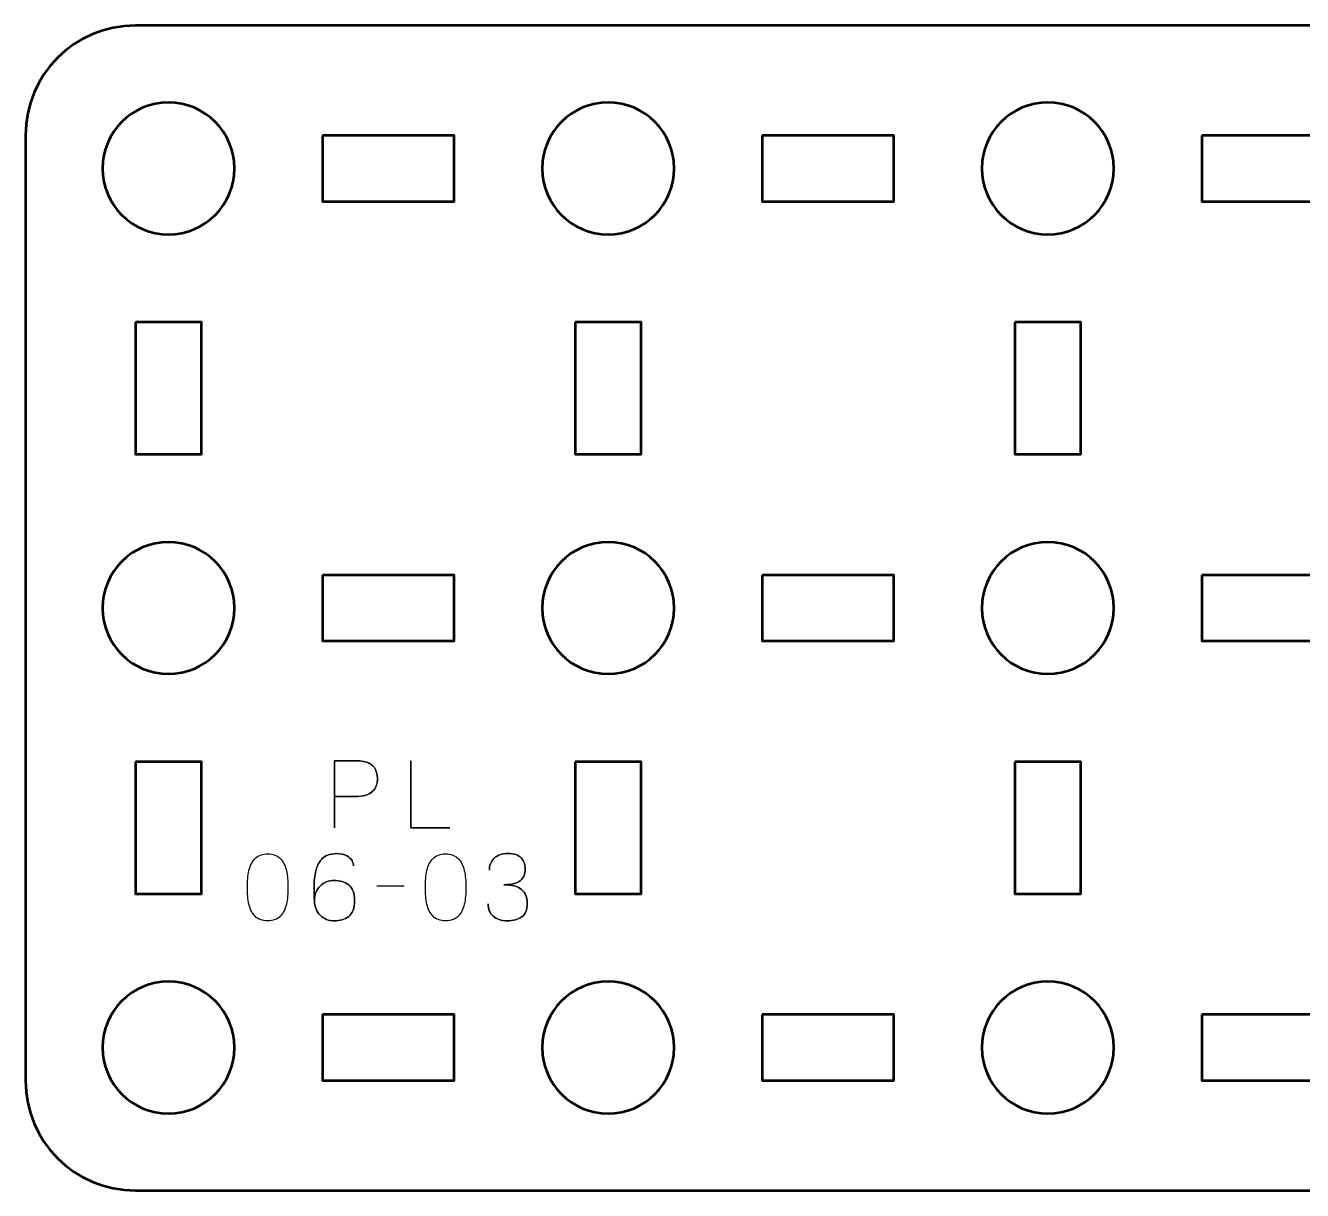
# Model space of a CAD drawing. Header units: centimetres. Extents: x -64.7 to 31.2, y -38.5 to 7.
# Drawn here: x -64.73 to -58.92, y -23.13 to -17.83 of the extents above; entities that cross this region are included whole.
import ezdxf

# ---------------------------------------------------------------- set-up
doc = ezdxf.new("R2010")
doc.units = ezdxf.units.CM
doc.header["$MEASUREMENT"] = 0
doc.layers.add('Layer 1', color=7, linetype='Continuous')

msp = doc.modelspace()

# ---------------------------------------------------------------- linework, layer by layer
at = {"layer": 'Layer 1', "lineweight": 53}
for points, knots in [([(-64.22699, -17.82848), (-64.22699, -17.82848), (-53.92701, -17.82848), (-53.92701, -17.82848), (-53.92701, -17.82848), (-53.65001, -17.82848), (-53.42705, -18.05157), (-53.42705, -18.32857), (-53.42705, -18.32857), (-53.42705, -18.32857), (-53.42705, -22.62844), (-53.42705, -22.62844), (-53.42705, -22.62844), (-53.42705, -22.90558), (-53.65001, -23.12854), (-53.92701, -23.12854), (-53.92701, -23.12854), (-53.92701, -23.12854), (-64.22699, -23.12854), (-64.22699, -23.12854), (-64.22699, -23.12854), (-64.50399, -23.12854), (-64.72709, -22.90558), (-64.72709, -22.62844), (-64.72709, -22.62844), (-64.72709, -22.62844), (-64.72709, -18.32857), (-64.72709, -18.32857), (-64.72709, -18.32857), (-64.72709, -18.05157), (-64.50399, -17.82848), (-64.22699, -17.82848)], [0, 0, 0, 0, 0.125, 0.125, 0.125, 0.125, 0.25, 0.25, 0.25, 0.25, 0.375, 0.375, 0.375, 0.375, 0.5, 0.5, 0.5, 0.5, 0.625, 0.625, 0.625, 0.625, 0.75, 0.75, 0.75, 0.75, 0.875, 0.875, 0.875, 0.875, 1, 1, 1, 1]), ([(-63.77706, -18.47851), (-63.77706, -18.64428), (-63.91129, -18.77851), (-64.07706, -18.77851), (-64.07706, -18.77851), (-64.24272, -18.77851), (-64.37706, -18.64428), (-64.37706, -18.47851), (-64.37706, -18.47851), (-64.37706, -18.31284), (-64.24272, -18.1785), (-64.07706, -18.1785), (-64.07706, -18.1785), (-63.91129, -18.1785), (-63.77706, -18.31284), (-63.77706, -18.47851)], [0, 0, 0, 0, 0.25, 0.25, 0.25, 0.25, 0.5, 0.5, 0.5, 0.5, 0.75, 0.75, 0.75, 0.75, 1, 1, 1, 1]), ([(-61.77698, -18.47851), (-61.77698, -18.64428), (-61.91136, -18.77851), (-62.07699, -18.77851), (-62.07699, -18.77851), (-62.24276, -18.77851), (-62.37699, -18.64428), (-62.37699, -18.47851), (-62.37699, -18.47851), (-62.37699, -18.31284), (-62.24276, -18.1785), (-62.07699, -18.1785), (-62.07699, -18.1785), (-61.91136, -18.1785), (-61.77698, -18.31284), (-61.77698, -18.47851)], [0, 0, 0, 0, 0.25, 0.25, 0.25, 0.25, 0.5, 0.5, 0.5, 0.5, 0.75, 0.75, 0.75, 0.75, 1, 1, 1, 1]), ([(-59.77705, -18.47851), (-59.77705, -18.64428), (-59.91139, -18.77851), (-60.07705, -18.77851), (-60.07705, -18.77851), (-60.24268, -18.77851), (-60.37706, -18.64428), (-60.37706, -18.47851), (-60.37706, -18.47851), (-60.37706, -18.31284), (-60.24268, -18.1785), (-60.07705, -18.1785), (-60.07705, -18.1785), (-59.91139, -18.1785), (-59.77705, -18.31284), (-59.77705, -18.47851)], [0, 0, 0, 0, 0.25, 0.25, 0.25, 0.25, 0.5, 0.5, 0.5, 0.5, 0.75, 0.75, 0.75, 0.75, 1, 1, 1, 1]), ([(-63.37704, -18.32857), (-63.37704, -18.32857), (-62.77704, -18.32857), (-62.77704, -18.32857), (-62.77704, -18.32857), (-62.77704, -18.32857), (-62.77704, -18.62858), (-62.77704, -18.62858), (-62.77704, -18.62858), (-62.77704, -18.62858), (-63.37704, -18.62858), (-63.37704, -18.62858), (-63.37704, -18.62858), (-63.37704, -18.62858), (-63.37704, -18.32857), (-63.37704, -18.32857)], [0, 0, 0, 0, 0.25, 0.25, 0.25, 0.25, 0.5, 0.5, 0.5, 0.5, 0.75, 0.75, 0.75, 0.75, 1, 1, 1, 1]), ([(-61.37708, -18.32857), (-61.37708, -18.32857), (-60.77707, -18.32857), (-60.77707, -18.32857), (-60.77707, -18.32857), (-60.77707, -18.32857), (-60.77707, -18.62858), (-60.77707, -18.62858), (-60.77707, -18.62858), (-60.77707, -18.62858), (-61.37708, -18.62858), (-61.37708, -18.62858), (-61.37708, -18.62858), (-61.37708, -18.62858), (-61.37708, -18.32857), (-61.37708, -18.32857)], [0, 0, 0, 0, 0.25, 0.25, 0.25, 0.25, 0.5, 0.5, 0.5, 0.5, 0.75, 0.75, 0.75, 0.75, 1, 1, 1, 1]), ([(-59.377, -18.32857), (-59.377, -18.32857), (-58.777, -18.32857), (-58.777, -18.32857), (-58.777, -18.32857), (-58.777, -18.32857), (-58.777, -18.62858), (-58.777, -18.62858), (-58.777, -18.62858), (-58.777, -18.62858), (-59.377, -18.62858), (-59.377, -18.62858), (-59.377, -18.62858), (-59.377, -18.62858), (-59.377, -18.32857), (-59.377, -18.32857)], [0, 0, 0, 0, 0.25, 0.25, 0.25, 0.25, 0.5, 0.5, 0.5, 0.5, 0.75, 0.75, 0.75, 0.75, 1, 1, 1, 1]), ([(-64.22699, -19.17852), (-64.22699, -19.17852), (-63.92699, -19.17852), (-63.92699, -19.17852), (-63.92699, -19.17852), (-63.92699, -19.17852), (-63.92699, -19.77853), (-63.92699, -19.77853), (-63.92699, -19.77853), (-63.92699, -19.77853), (-64.22699, -19.77853), (-64.22699, -19.77853), (-64.22699, -19.77853), (-64.22699, -19.77853), (-64.22699, -19.17852), (-64.22699, -19.17852)], [0, 0, 0, 0, 0.25, 0.25, 0.25, 0.25, 0.5, 0.5, 0.5, 0.5, 0.75, 0.75, 0.75, 0.75, 1, 1, 1, 1]), ([(-62.22706, -19.17852), (-62.22706, -19.17852), (-61.92706, -19.17852), (-61.92706, -19.17852), (-61.92706, -19.17852), (-61.92706, -19.17852), (-61.92706, -19.77853), (-61.92706, -19.77853), (-61.92706, -19.77853), (-61.92706, -19.77853), (-62.22706, -19.77853), (-62.22706, -19.77853), (-62.22706, -19.77853), (-62.22706, -19.77853), (-62.22706, -19.17852), (-62.22706, -19.17852)], [0, 0, 0, 0, 0.25, 0.25, 0.25, 0.25, 0.5, 0.5, 0.5, 0.5, 0.75, 0.75, 0.75, 0.75, 1, 1, 1, 1]), ([(-60.22713, -19.17852), (-60.22713, -19.17852), (-59.92712, -19.17852), (-59.92712, -19.17852), (-59.92712, -19.17852), (-59.92712, -19.17852), (-59.92712, -19.77853), (-59.92712, -19.77853), (-59.92712, -19.77853), (-59.92712, -19.77853), (-60.22713, -19.77853), (-60.22713, -19.77853), (-60.22713, -19.77853), (-60.22713, -19.77853), (-60.22713, -19.17852), (-60.22713, -19.17852)], [0, 0, 0, 0, 0.25, 0.25, 0.25, 0.25, 0.5, 0.5, 0.5, 0.5, 0.75, 0.75, 0.75, 0.75, 1, 1, 1, 1]), ([(-63.77706, -20.47858), (-63.77706, -20.64421), (-63.91129, -20.77858), (-64.07706, -20.77858), (-64.07706, -20.77858), (-64.24272, -20.77858), (-64.37706, -20.64421), (-64.37706, -20.47858), (-64.37706, -20.47858), (-64.37706, -20.31281), (-64.24272, -20.17858), (-64.07706, -20.17858), (-64.07706, -20.17858), (-63.91129, -20.17858), (-63.77706, -20.31281), (-63.77706, -20.47858)], [0, 0, 0, 0, 0.25, 0.25, 0.25, 0.25, 0.5, 0.5, 0.5, 0.5, 0.75, 0.75, 0.75, 0.75, 1, 1, 1, 1]), ([(-61.77698, -20.47858), (-61.77698, -20.64421), (-61.91136, -20.77858), (-62.07699, -20.77858), (-62.07699, -20.77858), (-62.24276, -20.77858), (-62.37699, -20.64421), (-62.37699, -20.47858), (-62.37699, -20.47858), (-62.37699, -20.31281), (-62.24276, -20.17858), (-62.07699, -20.17858), (-62.07699, -20.17858), (-61.91136, -20.17858), (-61.77698, -20.31281), (-61.77698, -20.47858)], [0, 0, 0, 0, 0.25, 0.25, 0.25, 0.25, 0.5, 0.5, 0.5, 0.5, 0.75, 0.75, 0.75, 0.75, 1, 1, 1, 1]), ([(-59.77705, -20.47858), (-59.77705, -20.64421), (-59.91139, -20.77858), (-60.07705, -20.77858), (-60.07705, -20.77858), (-60.24268, -20.77858), (-60.37706, -20.64421), (-60.37706, -20.47858), (-60.37706, -20.47858), (-60.37706, -20.31281), (-60.24268, -20.17858), (-60.07705, -20.17858), (-60.07705, -20.17858), (-59.91139, -20.17858), (-59.77705, -20.31281), (-59.77705, -20.47858)], [0, 0, 0, 0, 0.25, 0.25, 0.25, 0.25, 0.5, 0.5, 0.5, 0.5, 0.75, 0.75, 0.75, 0.75, 1, 1, 1, 1]), ([(-63.37704, -20.32851), (-63.37704, -20.32851), (-62.77704, -20.32851), (-62.77704, -20.32851), (-62.77704, -20.32851), (-62.77704, -20.32851), (-62.77704, -20.62851), (-62.77704, -20.62851), (-62.77704, -20.62851), (-62.77704, -20.62851), (-63.37704, -20.62851), (-63.37704, -20.62851), (-63.37704, -20.62851), (-63.37704, -20.62851), (-63.37704, -20.32851), (-63.37704, -20.32851)], [0, 0, 0, 0, 0.25, 0.25, 0.25, 0.25, 0.5, 0.5, 0.5, 0.5, 0.75, 0.75, 0.75, 0.75, 1, 1, 1, 1]), ([(-61.37708, -20.32851), (-61.37708, -20.32851), (-60.77707, -20.32851), (-60.77707, -20.32851), (-60.77707, -20.32851), (-60.77707, -20.32851), (-60.77707, -20.62851), (-60.77707, -20.62851), (-60.77707, -20.62851), (-60.77707, -20.62851), (-61.37708, -20.62851), (-61.37708, -20.62851), (-61.37708, -20.62851), (-61.37708, -20.62851), (-61.37708, -20.32851), (-61.37708, -20.32851)], [0, 0, 0, 0, 0.25, 0.25, 0.25, 0.25, 0.5, 0.5, 0.5, 0.5, 0.75, 0.75, 0.75, 0.75, 1, 1, 1, 1]), ([(-59.377, -20.32851), (-59.377, -20.32851), (-58.777, -20.32851), (-58.777, -20.32851), (-58.777, -20.32851), (-58.777, -20.32851), (-58.777, -20.62851), (-58.777, -20.62851), (-58.777, -20.62851), (-58.777, -20.62851), (-59.377, -20.62851), (-59.377, -20.62851), (-59.377, -20.62851), (-59.377, -20.62851), (-59.377, -20.32851), (-59.377, -20.32851)], [0, 0, 0, 0, 0.25, 0.25, 0.25, 0.25, 0.5, 0.5, 0.5, 0.5, 0.75, 0.75, 0.75, 0.75, 1, 1, 1, 1]), ([(-64.22699, -21.17849), (-64.22699, -21.17849), (-63.92699, -21.17849), (-63.92699, -21.17849), (-63.92699, -21.17849), (-63.92699, -21.17849), (-63.92699, -21.77849), (-63.92699, -21.77849), (-63.92699, -21.77849), (-63.92699, -21.77849), (-64.22699, -21.77849), (-64.22699, -21.77849), (-64.22699, -21.77849), (-64.22699, -21.77849), (-64.22699, -21.17849), (-64.22699, -21.17849)], [0, 0, 0, 0, 0.25, 0.25, 0.25, 0.25, 0.5, 0.5, 0.5, 0.5, 0.75, 0.75, 0.75, 0.75, 1, 1, 1, 1]), ([(-62.22706, -21.17849), (-62.22706, -21.17849), (-61.92706, -21.17849), (-61.92706, -21.17849), (-61.92706, -21.17849), (-61.92706, -21.17849), (-61.92706, -21.77849), (-61.92706, -21.77849), (-61.92706, -21.77849), (-61.92706, -21.77849), (-62.22706, -21.77849), (-62.22706, -21.77849), (-62.22706, -21.77849), (-62.22706, -21.77849), (-62.22706, -21.17849), (-62.22706, -21.17849)], [0, 0, 0, 0, 0.25, 0.25, 0.25, 0.25, 0.5, 0.5, 0.5, 0.5, 0.75, 0.75, 0.75, 0.75, 1, 1, 1, 1]), ([(-60.22713, -21.17849), (-60.22713, -21.17849), (-59.92712, -21.17849), (-59.92712, -21.17849), (-59.92712, -21.17849), (-59.92712, -21.17849), (-59.92712, -21.77849), (-59.92712, -21.77849), (-59.92712, -21.77849), (-59.92712, -21.77849), (-60.22713, -21.77849), (-60.22713, -21.77849), (-60.22713, -21.77849), (-60.22713, -21.77849), (-60.22713, -21.17849), (-60.22713, -21.17849)], [0, 0, 0, 0, 0.25, 0.25, 0.25, 0.25, 0.5, 0.5, 0.5, 0.5, 0.75, 0.75, 0.75, 0.75, 1, 1, 1, 1]), ([(-63.77706, -22.47851), (-63.77706, -22.64418), (-63.91129, -22.77851), (-64.07706, -22.77851), (-64.07706, -22.77851), (-64.24272, -22.77851), (-64.37706, -22.64418), (-64.37706, -22.47851), (-64.37706, -22.47851), (-64.37706, -22.31288), (-64.24272, -22.17851), (-64.07706, -22.17851), (-64.07706, -22.17851), (-63.91129, -22.17851), (-63.77706, -22.31288), (-63.77706, -22.47851)], [0, 0, 0, 0, 0.25, 0.25, 0.25, 0.25, 0.5, 0.5, 0.5, 0.5, 0.75, 0.75, 0.75, 0.75, 1, 1, 1, 1]), ([(-61.77698, -22.47851), (-61.77698, -22.64418), (-61.91136, -22.77851), (-62.07699, -22.77851), (-62.07699, -22.77851), (-62.24276, -22.77851), (-62.37699, -22.64418), (-62.37699, -22.47851), (-62.37699, -22.47851), (-62.37699, -22.31288), (-62.24276, -22.17851), (-62.07699, -22.17851), (-62.07699, -22.17851), (-61.91136, -22.17851), (-61.77698, -22.31288), (-61.77698, -22.47851)], [0, 0, 0, 0, 0.25, 0.25, 0.25, 0.25, 0.5, 0.5, 0.5, 0.5, 0.75, 0.75, 0.75, 0.75, 1, 1, 1, 1]), ([(-59.77705, -22.47851), (-59.77705, -22.64418), (-59.91139, -22.77851), (-60.07705, -22.77851), (-60.07705, -22.77851), (-60.24268, -22.77851), (-60.37706, -22.64418), (-60.37706, -22.47851), (-60.37706, -22.47851), (-60.37706, -22.31288), (-60.24268, -22.17851), (-60.07705, -22.17851), (-60.07705, -22.17851), (-59.91139, -22.17851), (-59.77705, -22.31288), (-59.77705, -22.47851)], [0, 0, 0, 0, 0.25, 0.25, 0.25, 0.25, 0.5, 0.5, 0.5, 0.5, 0.75, 0.75, 0.75, 0.75, 1, 1, 1, 1]), ([(-63.37704, -22.32844), (-63.37704, -22.32844), (-62.77704, -22.32844), (-62.77704, -22.32844), (-62.77704, -22.32844), (-62.77704, -22.32844), (-62.77704, -22.62844), (-62.77704, -22.62844), (-62.77704, -22.62844), (-62.77704, -22.62844), (-63.37704, -22.62844), (-63.37704, -22.62844), (-63.37704, -22.62844), (-63.37704, -22.62844), (-63.37704, -22.32844), (-63.37704, -22.32844)], [0, 0, 0, 0, 0.25, 0.25, 0.25, 0.25, 0.5, 0.5, 0.5, 0.5, 0.75, 0.75, 0.75, 0.75, 1, 1, 1, 1]), ([(-61.37708, -22.32844), (-61.37708, -22.32844), (-60.77707, -22.32844), (-60.77707, -22.32844), (-60.77707, -22.32844), (-60.77707, -22.32844), (-60.77707, -22.62844), (-60.77707, -22.62844), (-60.77707, -22.62844), (-60.77707, -22.62844), (-61.37708, -22.62844), (-61.37708, -22.62844), (-61.37708, -22.62844), (-61.37708, -22.62844), (-61.37708, -22.32844), (-61.37708, -22.32844)], [0, 0, 0, 0, 0.25, 0.25, 0.25, 0.25, 0.5, 0.5, 0.5, 0.5, 0.75, 0.75, 0.75, 0.75, 1, 1, 1, 1]), ([(-59.377, -22.32844), (-59.377, -22.32844), (-58.777, -22.32844), (-58.777, -22.32844), (-58.777, -22.32844), (-58.777, -22.32844), (-58.777, -22.62844), (-58.777, -22.62844), (-58.777, -22.62844), (-58.777, -22.62844), (-59.377, -22.62844), (-59.377, -22.62844), (-59.377, -22.62844), (-59.377, -22.62844), (-59.377, -22.32844), (-59.377, -22.32844)], [0, 0, 0, 0, 0.25, 0.25, 0.25, 0.25, 0.5, 0.5, 0.5, 0.5, 0.75, 0.75, 0.75, 0.75, 1, 1, 1, 1])]:
    msp.add_open_spline(points, degree=3, knots=knots, dxfattribs=at)
at = {"layer": 'Layer 1', "color": 40, "lineweight": 30}
for points, knots in [([(-63.32162, -21.47849), (-63.32162, -21.47849), (-63.32162, -21.17323), (-63.32162, -21.17323), (-63.32162, -21.17323), (-63.32162, -21.17323), (-63.22433, -21.17323), (-63.22433, -21.17323), (-63.22433, -21.17323), (-63.19871, -21.17352), (-63.17871, -21.17726), (-63.16453, -21.18442), (-63.16453, -21.18442), (-63.15063, -21.19172), (-63.14082, -21.20121), (-63.13518, -21.21306), (-63.13518, -21.21306), (-63.12968, -21.22492), (-63.12664, -21.23776), (-63.12608, -21.25151), (-63.12608, -21.25151), (-63.12541, -21.26559), (-63.12773, -21.27893), (-63.13324, -21.29163), (-63.13324, -21.29163), (-63.13878, -21.30429), (-63.14827, -21.31477), (-63.1615, -21.32292), (-63.1615, -21.32292), (-63.17501, -21.33103), (-63.19321, -21.33516), (-63.21635, -21.33544), (-63.21635, -21.33544), (-63.21635, -21.33544), (-63.32162, -21.33544), (-63.32162, -21.33544), (-63.32162, -21.33544), (-63.32162, -21.33544), (-63.21635, -21.33544), (-63.21635, -21.33544), (-63.21635, -21.33544), (-63.1936, -21.33516), (-63.17557, -21.33103), (-63.16206, -21.32292), (-63.16206, -21.32292), (-63.14869, -21.31477), (-63.13917, -21.30429), (-63.13352, -21.29163), (-63.13352, -21.29163), (-63.12802, -21.27893), (-63.12555, -21.26559), (-63.12608, -21.25151), (-63.12608, -21.25151), (-63.12664, -21.23776), (-63.12968, -21.22492), (-63.13532, -21.21306), (-63.13532, -21.21306), (-63.14111, -21.20121), (-63.15102, -21.19172), (-63.16495, -21.18442), (-63.16495, -21.18442), (-63.17913, -21.17726), (-63.199, -21.17352), (-63.22433, -21.17323), (-63.22433, -21.17323), (-63.22433, -21.17323), (-63.32162, -21.17323), (-63.32162, -21.17323), (-63.32162, -21.17323), (-63.32162, -21.17323), (-63.32162, -21.47849), (-63.32162, -21.47849)], [0, 0, 0, 0, 0.0555556, 0.0555556, 0.0555556, 0.0555556, 0.1111111, 0.1111111, 0.1111111, 0.1111111, 0.1666667, 0.1666667, 0.1666667, 0.1666667, 0.2222222, 0.2222222, 0.2222222, 0.2222222, 0.2777778, 0.2777778, 0.2777778, 0.2777778, 0.3333333, 0.3333333, 0.3333333, 0.3333333, 0.3888889, 0.3888889, 0.3888889, 0.3888889, 0.4444444, 0.4444444, 0.4444444, 0.4444444, 0.5, 0.5, 0.5, 0.5, 0.5555556, 0.5555556, 0.5555556, 0.5555556, 0.6111111, 0.6111111, 0.6111111, 0.6111111, 0.6666667, 0.6666667, 0.6666667, 0.6666667, 0.7222222, 0.7222222, 0.7222222, 0.7222222, 0.7777778, 0.7777778, 0.7777778, 0.7777778, 0.8333333, 0.8333333, 0.8333333, 0.8333333, 0.8888889, 0.8888889, 0.8888889, 0.8888889, 0.9444444, 0.9444444, 0.9444444, 0.9444444, 1, 1, 1, 1]), ([(-62.79701, -21.47849), (-62.79701, -21.47849), (-62.97519, -21.47849), (-62.97519, -21.47849), (-62.97519, -21.47849), (-62.97519, -21.47849), (-62.97519, -21.17323), (-62.97519, -21.17323), (-62.97519, -21.17323), (-62.97519, -21.17323), (-62.97519, -21.47849), (-62.97519, -21.47849), (-62.97519, -21.47849), (-62.97519, -21.47849), (-62.79701, -21.47849), (-62.79701, -21.47849)], [0, 0, 0, 0, 0.25, 0.25, 0.25, 0.25, 0.5, 0.5, 0.5, 0.5, 0.75, 0.75, 0.75, 0.75, 1, 1, 1, 1]), ([(-63.62575, -21.90183), (-63.60123, -21.90154), (-63.58222, -21.89466), (-63.56871, -21.88115), (-63.56871, -21.88115), (-63.55534, -21.86764), (-63.54599, -21.84944), (-63.54073, -21.82644), (-63.54073, -21.82644), (-63.53565, -21.80358), (-63.53315, -21.77793), (-63.53343, -21.74939), (-63.53343, -21.74939), (-63.53315, -21.72131), (-63.53565, -21.69566), (-63.54073, -21.67266), (-63.54073, -21.67266), (-63.54599, -21.64991), (-63.55534, -21.6317), (-63.56871, -21.61795), (-63.56871, -21.61795), (-63.58222, -21.60443), (-63.60123, -21.59741), (-63.62575, -21.59699), (-63.62575, -21.59699), (-63.65045, -21.59741), (-63.66946, -21.60443), (-63.68283, -21.61795), (-63.68283, -21.61795), (-63.69631, -21.6317), (-63.70555, -21.64991), (-63.71067, -21.67266), (-63.71067, -21.67266), (-63.71589, -21.69566), (-63.71836, -21.72131), (-63.71797, -21.74939), (-63.71797, -21.74939), (-63.71836, -21.77793), (-63.71589, -21.80358), (-63.71067, -21.82644), (-63.71067, -21.82644), (-63.70555, -21.84944), (-63.69631, -21.86764), (-63.68283, -21.88115), (-63.68283, -21.88115), (-63.66946, -21.89466), (-63.65045, -21.90154), (-63.62575, -21.90183)], [0, 0, 0, 0, 0.0833333, 0.0833333, 0.0833333, 0.0833333, 0.1666667, 0.1666667, 0.1666667, 0.1666667, 0.25, 0.25, 0.25, 0.25, 0.3333333, 0.3333333, 0.3333333, 0.3333333, 0.4166667, 0.4166667, 0.4166667, 0.4166667, 0.5, 0.5, 0.5, 0.5, 0.5833333, 0.5833333, 0.5833333, 0.5833333, 0.6666667, 0.6666667, 0.6666667, 0.6666667, 0.75, 0.75, 0.75, 0.75, 0.8333333, 0.8333333, 0.8333333, 0.8333333, 0.9166667, 0.9166667, 0.9166667, 0.9166667, 1, 1, 1, 1]), ([(-63.62575, -21.90183), (-63.60123, -21.90154), (-63.58222, -21.89466), (-63.56871, -21.88115), (-63.56871, -21.88115), (-63.55534, -21.86764), (-63.54599, -21.84944), (-63.54073, -21.82644), (-63.54073, -21.82644), (-63.53565, -21.80358), (-63.53315, -21.77793), (-63.53343, -21.74939), (-63.53343, -21.74939), (-63.53315, -21.72131), (-63.53565, -21.69566), (-63.54073, -21.67266), (-63.54073, -21.67266), (-63.54599, -21.64991), (-63.55534, -21.6317), (-63.56871, -21.61795), (-63.56871, -21.61795), (-63.58222, -21.60443), (-63.60123, -21.59741), (-63.62575, -21.59699), (-63.62575, -21.59699), (-63.65045, -21.59741), (-63.66946, -21.60443), (-63.68283, -21.61795), (-63.68283, -21.61795), (-63.69631, -21.6317), (-63.70555, -21.64991), (-63.71067, -21.67266), (-63.71067, -21.67266), (-63.71589, -21.69566), (-63.71836, -21.72131), (-63.71797, -21.74939), (-63.71797, -21.74939), (-63.71836, -21.77793), (-63.71589, -21.80358), (-63.71067, -21.82644), (-63.71067, -21.82644), (-63.70555, -21.84944), (-63.69631, -21.86764), (-63.68283, -21.88115), (-63.68283, -21.88115), (-63.66946, -21.89466), (-63.65045, -21.90154), (-63.62575, -21.90183)], [0, 0, 0, 0, 0.0833333, 0.0833333, 0.0833333, 0.0833333, 0.1666667, 0.1666667, 0.1666667, 0.1666667, 0.25, 0.25, 0.25, 0.25, 0.3333333, 0.3333333, 0.3333333, 0.3333333, 0.4166667, 0.4166667, 0.4166667, 0.4166667, 0.5, 0.5, 0.5, 0.5, 0.5833333, 0.5833333, 0.5833333, 0.5833333, 0.6666667, 0.6666667, 0.6666667, 0.6666667, 0.75, 0.75, 0.75, 0.75, 0.8333333, 0.8333333, 0.8333333, 0.8333333, 0.9166667, 0.9166667, 0.9166667, 0.9166667, 1, 1, 1, 1]), ([(-63.41285, -21.80989), (-63.41243, -21.7822), (-63.40389, -21.76001), (-63.38724, -21.74346), (-63.38724, -21.74346), (-63.37069, -21.72695), (-63.34931, -21.71852), (-63.32314, -21.71813), (-63.32314, -21.71813), (-63.29696, -21.71771), (-63.27491, -21.72445), (-63.25727, -21.73852), (-63.25727, -21.73852), (-63.23978, -21.75257), (-63.23068, -21.77641), (-63.23001, -21.80989), (-63.23001, -21.80989), (-63.23068, -21.84365), (-63.23978, -21.8675), (-63.25727, -21.88158), (-63.25727, -21.88158), (-63.27491, -21.89548), (-63.29696, -21.90221), (-63.32314, -21.90183), (-63.32314, -21.90183), (-63.34931, -21.90154), (-63.37041, -21.89315), (-63.38653, -21.8766), (-63.38653, -21.8766), (-63.40294, -21.86006), (-63.41176, -21.83787), (-63.41285, -21.80989), (-63.41285, -21.80989), (-63.41384, -21.79557), (-63.41437, -21.7767), (-63.41479, -21.75327), (-63.41479, -21.75327), (-63.41535, -21.72999), (-63.41327, -21.70628), (-63.40858, -21.68229), (-63.40858, -21.68229), (-63.40403, -21.6583), (-63.39454, -21.63805), (-63.37994, -21.62151), (-63.37994, -21.62151), (-63.36544, -21.605), (-63.34353, -21.59643), (-63.31418, -21.59576), (-63.31418, -21.59576), (-63.29312, -21.59618), (-63.27685, -21.59946), (-63.26553, -21.60567), (-63.26553, -21.60567), (-63.25424, -21.61202), (-63.24652, -21.61946), (-63.24211, -21.628), (-63.24211, -21.628), (-63.23784, -21.63668), (-63.23537, -21.64469), (-63.23466, -21.65213), (-63.23466, -21.65213), (-63.23537, -21.64469), (-63.23784, -21.63668), (-63.24211, -21.628), (-63.24211, -21.628), (-63.24652, -21.61946), (-63.25424, -21.61202), (-63.26553, -21.60567), (-63.26553, -21.60567), (-63.27685, -21.59946), (-63.29312, -21.59618), (-63.31418, -21.59576), (-63.31418, -21.59576), (-63.34353, -21.59643), (-63.36544, -21.605), (-63.37994, -21.62151), (-63.37994, -21.62151), (-63.39454, -21.63805), (-63.40403, -21.6583), (-63.40858, -21.68229), (-63.40858, -21.68229), (-63.41327, -21.70628), (-63.41535, -21.72999), (-63.41479, -21.75327), (-63.41479, -21.75327), (-63.41437, -21.7767), (-63.41384, -21.79557), (-63.41285, -21.80989), (-63.41285, -21.80989), (-63.41176, -21.83787), (-63.40294, -21.86006), (-63.38653, -21.8766), (-63.38653, -21.8766), (-63.37041, -21.89315), (-63.34931, -21.90154), (-63.32314, -21.90183), (-63.32314, -21.90183), (-63.29696, -21.90221), (-63.27491, -21.89548), (-63.25727, -21.88158), (-63.25727, -21.88158), (-63.23978, -21.8675), (-63.23068, -21.84365), (-63.23001, -21.80989), (-63.23001, -21.80989), (-63.23068, -21.77641), (-63.23978, -21.75257), (-63.25727, -21.73852), (-63.25727, -21.73852), (-63.27491, -21.72445), (-63.29696, -21.71771), (-63.32314, -21.71813), (-63.32314, -21.71813), (-63.34931, -21.71852), (-63.37069, -21.72695), (-63.38724, -21.74346), (-63.38724, -21.74346), (-63.40389, -21.76001), (-63.41243, -21.7822), (-63.41285, -21.80989)], [0, 0, 0, 0, 0.0333333, 0.0333333, 0.0333333, 0.0333333, 0.0666667, 0.0666667, 0.0666667, 0.0666667, 0.1, 0.1, 0.1, 0.1, 0.1333333, 0.1333333, 0.1333333, 0.1333333, 0.1666667, 0.1666667, 0.1666667, 0.1666667, 0.2, 0.2, 0.2, 0.2, 0.2333333, 0.2333333, 0.2333333, 0.2333333, 0.2666667, 0.2666667, 0.2666667, 0.2666667, 0.3, 0.3, 0.3, 0.3, 0.3333333, 0.3333333, 0.3333333, 0.3333333, 0.3666667, 0.3666667, 0.3666667, 0.3666667, 0.4, 0.4, 0.4, 0.4, 0.4333333, 0.4333333, 0.4333333, 0.4333333, 0.4666667, 0.4666667, 0.4666667, 0.4666667, 0.5, 0.5, 0.5, 0.5, 0.5333333, 0.5333333, 0.5333333, 0.5333333, 0.5666667, 0.5666667, 0.5666667, 0.5666667, 0.6, 0.6, 0.6, 0.6, 0.6333333, 0.6333333, 0.6333333, 0.6333333, 0.6666667, 0.6666667, 0.6666667, 0.6666667, 0.7, 0.7, 0.7, 0.7, 0.7333333, 0.7333333, 0.7333333, 0.7333333, 0.7666667, 0.7666667, 0.7666667, 0.7666667, 0.8, 0.8, 0.8, 0.8, 0.8333333, 0.8333333, 0.8333333, 0.8333333, 0.8666667, 0.8666667, 0.8666667, 0.8666667, 0.9, 0.9, 0.9, 0.9, 0.9333333, 0.9333333, 0.9333333, 0.9333333, 0.9666667, 0.9666667, 0.9666667, 0.9666667, 1, 1, 1, 1]), ([(-62.8163, -21.90183), (-62.79178, -21.90154), (-62.77277, -21.89466), (-62.75926, -21.88115), (-62.75926, -21.88115), (-62.74589, -21.86764), (-62.7365, -21.84944), (-62.73128, -21.82644), (-62.73128, -21.82644), (-62.72617, -21.80358), (-62.7237, -21.77793), (-62.72398, -21.74939), (-62.72398, -21.74939), (-62.7237, -21.72131), (-62.72617, -21.69566), (-62.73128, -21.67266), (-62.73128, -21.67266), (-62.7365, -21.64991), (-62.74589, -21.6317), (-62.75926, -21.61795), (-62.75926, -21.61795), (-62.77277, -21.60443), (-62.79178, -21.59741), (-62.8163, -21.59699), (-62.8163, -21.59699), (-62.84096, -21.59741), (-62.85998, -21.60443), (-62.87335, -21.61795), (-62.87335, -21.61795), (-62.88686, -21.6317), (-62.8961, -21.64991), (-62.90118, -21.67266), (-62.90118, -21.67266), (-62.90644, -21.69566), (-62.90891, -21.72131), (-62.90848, -21.74939), (-62.90848, -21.74939), (-62.90891, -21.77793), (-62.90644, -21.80358), (-62.90118, -21.82644), (-62.90118, -21.82644), (-62.8961, -21.84944), (-62.88686, -21.86764), (-62.87335, -21.88115), (-62.87335, -21.88115), (-62.85998, -21.89466), (-62.84096, -21.90154), (-62.8163, -21.90183)], [0, 0, 0, 0, 0.0833333, 0.0833333, 0.0833333, 0.0833333, 0.1666667, 0.1666667, 0.1666667, 0.1666667, 0.25, 0.25, 0.25, 0.25, 0.3333333, 0.3333333, 0.3333333, 0.3333333, 0.4166667, 0.4166667, 0.4166667, 0.4166667, 0.5, 0.5, 0.5, 0.5, 0.5833333, 0.5833333, 0.5833333, 0.5833333, 0.6666667, 0.6666667, 0.6666667, 0.6666667, 0.75, 0.75, 0.75, 0.75, 0.8333333, 0.8333333, 0.8333333, 0.8333333, 0.9166667, 0.9166667, 0.9166667, 0.9166667, 1, 1, 1, 1]), ([(-62.8163, -21.90183), (-62.79178, -21.90154), (-62.77277, -21.89466), (-62.75926, -21.88115), (-62.75926, -21.88115), (-62.74589, -21.86764), (-62.7365, -21.84944), (-62.73128, -21.82644), (-62.73128, -21.82644), (-62.72617, -21.80358), (-62.7237, -21.77793), (-62.72398, -21.74939), (-62.72398, -21.74939), (-62.7237, -21.72131), (-62.72617, -21.69566), (-62.73128, -21.67266), (-62.73128, -21.67266), (-62.7365, -21.64991), (-62.74589, -21.6317), (-62.75926, -21.61795), (-62.75926, -21.61795), (-62.77277, -21.60443), (-62.79178, -21.59741), (-62.8163, -21.59699), (-62.8163, -21.59699), (-62.84096, -21.59741), (-62.85998, -21.60443), (-62.87335, -21.61795), (-62.87335, -21.61795), (-62.88686, -21.6317), (-62.8961, -21.64991), (-62.90118, -21.67266), (-62.90118, -21.67266), (-62.90644, -21.69566), (-62.90891, -21.72131), (-62.90848, -21.74939), (-62.90848, -21.74939), (-62.90891, -21.77793), (-62.90644, -21.80358), (-62.90118, -21.82644), (-62.90118, -21.82644), (-62.8961, -21.84944), (-62.88686, -21.86764), (-62.87335, -21.88115), (-62.87335, -21.88115), (-62.85998, -21.89466), (-62.84096, -21.90154), (-62.8163, -21.90183)], [0, 0, 0, 0, 0.0833333, 0.0833333, 0.0833333, 0.0833333, 0.1666667, 0.1666667, 0.1666667, 0.1666667, 0.25, 0.25, 0.25, 0.25, 0.3333333, 0.3333333, 0.3333333, 0.3333333, 0.4166667, 0.4166667, 0.4166667, 0.4166667, 0.5, 0.5, 0.5, 0.5, 0.5833333, 0.5833333, 0.5833333, 0.5833333, 0.6666667, 0.6666667, 0.6666667, 0.6666667, 0.75, 0.75, 0.75, 0.75, 0.8333333, 0.8333333, 0.8333333, 0.8333333, 0.9166667, 0.9166667, 0.9166667, 0.9166667, 1, 1, 1, 1]), ([(-62.62323, -21.8252), (-62.62323, -21.8482), (-62.61554, -21.86669), (-62.60009, -21.88045), (-62.60009, -21.88045), (-62.58492, -21.89452), (-62.56357, -21.90154), (-62.53602, -21.90183), (-62.53602, -21.90183), (-62.50872, -21.90197), (-62.48667, -21.8959), (-62.47002, -21.88362), (-62.47002, -21.88362), (-62.45361, -21.87124), (-62.44522, -21.85124), (-62.44465, -21.82354), (-62.44465, -21.82354), (-62.44465, -21.79557), (-62.45319, -21.77423), (-62.4704, -21.75959), (-62.4704, -21.75959), (-62.4878, -21.74498), (-62.51478, -21.73768), (-62.5513, -21.73754), (-62.5513, -21.73754), (-62.51535, -21.73743), (-62.48998, -21.7308), (-62.47538, -21.71785), (-62.47538, -21.71785), (-62.46091, -21.7049), (-62.45389, -21.68808), (-62.45428, -21.66726), (-62.45428, -21.66726), (-62.45414, -21.64659), (-62.46007, -21.62952), (-62.47192, -21.61586), (-62.47192, -21.61586), (-62.48406, -21.60249), (-62.50431, -21.59547), (-62.5327, -21.59494), (-62.5327, -21.59494), (-62.56135, -21.59561), (-62.58259, -21.60334), (-62.59652, -21.61809), (-62.59652, -21.61809), (-62.61056, -21.63283), (-62.61744, -21.65061), (-62.6173, -21.67153), (-62.6173, -21.67153), (-62.61744, -21.65061), (-62.61056, -21.63283), (-62.59652, -21.61809), (-62.59652, -21.61809), (-62.58259, -21.60334), (-62.56135, -21.59561), (-62.5327, -21.59494), (-62.5327, -21.59494), (-62.50431, -21.59547), (-62.48406, -21.60249), (-62.47192, -21.61586), (-62.47192, -21.61586), (-62.46007, -21.62952), (-62.45414, -21.64659), (-62.45428, -21.66726), (-62.45428, -21.66726), (-62.45389, -21.68808), (-62.46091, -21.7049), (-62.47538, -21.71785), (-62.47538, -21.71785), (-62.48998, -21.7308), (-62.51535, -21.73743), (-62.5513, -21.73754), (-62.5513, -21.73754), (-62.51478, -21.73768), (-62.4878, -21.74498), (-62.4704, -21.75959), (-62.4704, -21.75959), (-62.45319, -21.77423), (-62.44465, -21.79557), (-62.44465, -21.82354), (-62.44465, -21.82354), (-62.44522, -21.85124), (-62.45361, -21.87124), (-62.47002, -21.88362), (-62.47002, -21.88362), (-62.48667, -21.8959), (-62.50872, -21.90197), (-62.53602, -21.90183), (-62.53602, -21.90183), (-62.56357, -21.90154), (-62.58492, -21.89452), (-62.60009, -21.88045), (-62.60009, -21.88045), (-62.61554, -21.86669), (-62.62323, -21.8482), (-62.62323, -21.8252)], [0, 0, 0, 0, 0.0416667, 0.0416667, 0.0416667, 0.0416667, 0.0833333, 0.0833333, 0.0833333, 0.0833333, 0.125, 0.125, 0.125, 0.125, 0.1666667, 0.1666667, 0.1666667, 0.1666667, 0.2083333, 0.2083333, 0.2083333, 0.2083333, 0.25, 0.25, 0.25, 0.25, 0.2916667, 0.2916667, 0.2916667, 0.2916667, 0.3333333, 0.3333333, 0.3333333, 0.3333333, 0.375, 0.375, 0.375, 0.375, 0.4166667, 0.4166667, 0.4166667, 0.4166667, 0.4583333, 0.4583333, 0.4583333, 0.4583333, 0.5, 0.5, 0.5, 0.5, 0.5416667, 0.5416667, 0.5416667, 0.5416667, 0.5833333, 0.5833333, 0.5833333, 0.5833333, 0.625, 0.625, 0.625, 0.625, 0.6666667, 0.6666667, 0.6666667, 0.6666667, 0.7083333, 0.7083333, 0.7083333, 0.7083333, 0.75, 0.75, 0.75, 0.75, 0.7916667, 0.7916667, 0.7916667, 0.7916667, 0.8333333, 0.8333333, 0.8333333, 0.8333333, 0.875, 0.875, 0.875, 0.875, 0.9166667, 0.9166667, 0.9166667, 0.9166667, 0.9583333, 0.9583333, 0.9583333, 0.9583333, 1, 1, 1, 1])]:
    msp.add_open_spline(points, degree=3, knots=knots, dxfattribs=at)
msp.add_open_spline([(-63.12844, -21.74223), (-63.12844, -21.74223), (-63.00525, -21.74223), (-63.00525, -21.74223)], degree=3, dxfattribs=at)

doc.saveas('drawing.dxf')
